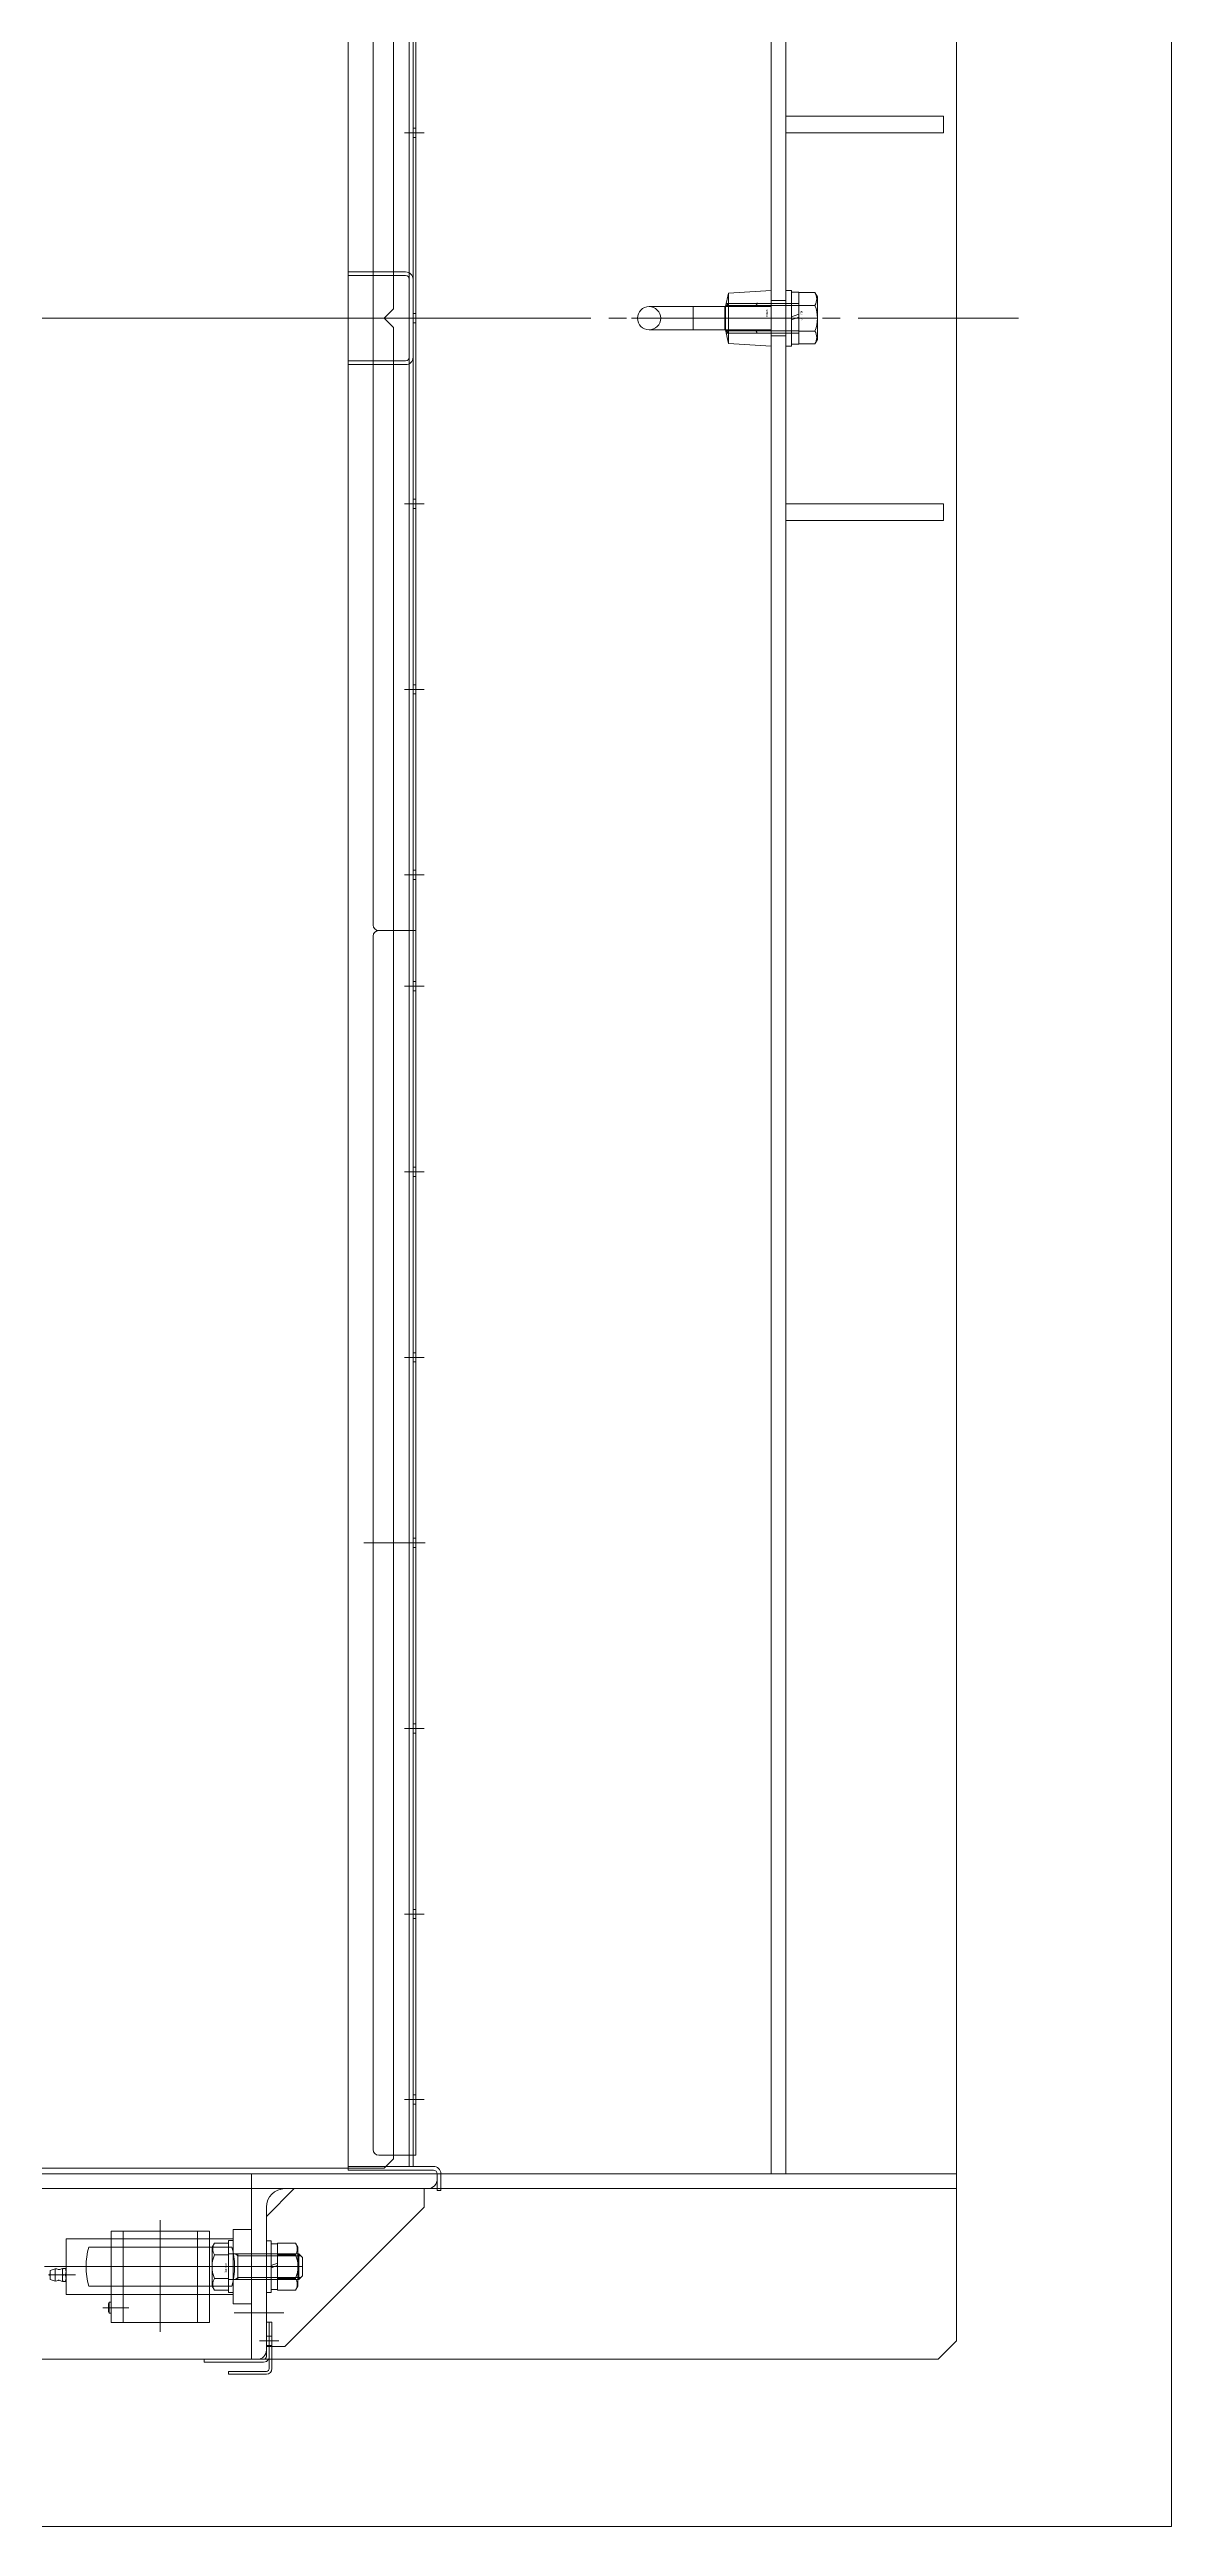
# Model space of a CAD drawing. Units: millimetres at full size. Extents: x -32787 to 32787, y -11878 to 14562.
# Drawn here: x -22386 to -21781, y 8784 to 10119 of the extents above; entities that cross this region are included whole.
import ezdxf
from ezdxf.enums import TextEntityAlignment as Align

# ---------------------------------------------------------------- set-up
doc = ezdxf.new("R2010")
doc.units = ezdxf.units.MM
doc.header["$LTSCALE"] = 9.6
doc.linetypes.add('CHAIN2', pattern=[12, 9, -1, 1, -1])
for name, color, linetype, lineweight in [('0-2_0', 2, 'Continuous', 9), ('0-3_05_CENTER', 2, 'CHAIN2', 9), ('0-4_04_HIDDEN', 7, 'Continuous', 9), ('0-5_10_DRAFT', 1, 'Continuous', 9), ('0-7_01_外形線', 134, 'Continuous', 9), ('0-8_04_中心線', 4, 'CHAIN2', 9), ('0-9_03_かくれ線', 5, 'Continuous', 9), ('0-C_CENTER', 4, 'Continuous', 9), ('0-F_Defpoints', 134, 'Continuous', 9)]:
    doc.layers.add(name, color=color, linetype=linetype, lineweight=lineweight)
doc.styles.add('ＭＳ ゴシック', font='')
doc.styles.get('ＭＳ ゴシック').set_extended_font_data('MS Gothic')

# ---------------------------------------------------------------- blocks, each defined once
blk = doc.blocks.new('A$C595E0D32_1_1')
at = {"layer": '0-2_0'}
for p, q in [((-6.25, 65.75), (-6.25, 9.584)), ((6.25, 65.75), (6.25, 9.584)), ((-13.542, 23), (-15, 0)), ((-13.542, 23), (-6.25, 24.5)), ((13.542, 23), (15, 0)), ((-15, 0), (15, 0))]:
    blk.add_line(p, q, dxfattribs=at)
blk.add_lwpolyline([(-13.542, 23), (13.542, 23), (6.25, 24.5)], dxfattribs=at)
for centre, radius, start, end in [((0, 65.75), 6.25, 0, 180), ((-8.25, 9.584), 2, 270, 0), ((8.25, 9.584), 2, 180, 270)]:
    blk.add_arc(centre, radius, start, end, dxfattribs=at)
at = {"layer": '0-3_05_CENTER'}
blk.add_line((0, 75.2), (0, -3.282), dxfattribs=at)
at = {"layer": '0-4_04_HIDDEN', "color": 2}
for p, q in [((-8, 24.14), (-8, 0)), ((6.25, 24.5), (-6.25, 24.5)), ((-6.25, 0), (-6.25, 24.5)), ((6.25, 24.5), (6.25, 0)), ((8, 0), (8, 24.14))]:
    blk.add_line(p, q, dxfattribs=at)
blk.add_arc((0, 65.75), 6.25, 180, 0, dxfattribs=at)
at = {"layer": '0-5_10_DRAFT'}
blk.add_line((-6.25, 42), (6.25, 42), dxfattribs=at)
at = {"layer": '0-5_10_DRAFT', "style": 'ＭＳ ゴシック', "width": 1.8}
blk.add_text('M16', height=1.1, dxfattribs=at).set_placement((0.751, 1.348), align=Align.BOTTOM_LEFT)

msp = doc.modelspace()

# ---------------------------------------------------------------- linework, layer by layer
at = {"layer": '0-2_0', "color": 134}
msp.add_lwpolyline([(-22200.417, 8984.284), (-22200.417, 8982.284), (-22205.417, 8977.284), (-22425.417, 8977.284), (-22430.417, 8982.284), (-22430.417, 9047.284), (-22435.417, 9052.284), (-22590.417, 9052.284), (-22595.417, 9047.284), (-22595.417, 8982.284), (-22600.417, 8977.284), (-22920.417, 8977.283), (-22925.417, 8982.283), (-22925.417, 8984.284)], dxfattribs=at)
at = {"layer": '0-7_01_外形線'}
for p, q in [((-21988.917, 8974.284), (-21988.917, 10974.284)), ((-22211.417, 10301.284), (-22211.417, 9647.284)), ((-22188.417, 10304.284), (-22188.417, 9644.284)), ((-21988.917, 9989.284), (-21988.917, 9959.284)), ((-21985.917, 9989.284), (-21988.917, 9989.284)), ((-21985.917, 9975.084), (-21985.917, 9988.284)), ((-21981.917, 9988.284), (-21985.917, 9988.284)), ((-21981.917, 9976.54), (-21981.917, 9988.284)), ((-21981.917, 9988.14), (-21973.277, 9988.14)), ((-21981.917, 9988.14), (-21981.917, 9960.427)), ((-21981.917, 9960.427), (-21981.917, 9988.14)), ((-21973.277, 9988.14), (-21971.917, 9985.784)), ((-21971.917, 9962.784), (-21971.917, 9985.784)), ((-22916.942, 9974.284), (-22211.417, 9974.284)), ((-22916.942, 9974.283), (-22211.417, 9974.284)), ((-21985.917, 9975.084), (-21981.917, 9976.54)), ((-21985.917, 9973.484), (-21981.917, 9974.94)), ((-21985.917, 9960.284), (-21985.917, 9973.484)), ((-21981.917, 9981.212), (-21973.277, 9981.212)), ((-21981.917, 9960.284), (-21981.917, 9974.94)), ((-21985.917, 9960.284), (-21981.917, 9960.284)), ((-21981.917, 9967.356), (-21973.277, 9967.356)), ((-21981.917, 9960.427), (-21973.277, 9960.427)), ((-21973.277, 9960.427), (-21971.917, 9962.784)), ((-22211.417, 9641.284), (-22211.417, 8987.284)), ((-22208.417, 9644.284), (-22188.417, 9644.284)), ((-22208.417, 9644.284), (-22188.417, 9644.284)), ((-22188.417, 9644.284), (-22188.417, 8984.284)), ((-22208.417, 8984.284), (-22188.417, 8984.284)), ((-22178.917, 8976.284), (-22224.917, 8976.284)), ((-21896.917, 8966.284), (-23110.917, 8966.284)), ((-22302.417, 8872.784), (-22270.417, 8872.784)), ((-22267.417, 8874.284), (-22267.417, 8869.284)), ((-22265.917, 8874.284), (-22265.917, 8869.284))]:
    msp.add_line(p, q, dxfattribs=at)
for points in [[(-21996.917, 8974.284), (-21996.917, 10974.284), (-21896.917, 10974.284), (-21896.917, 8974.284)], [(-22224.917, 8978.284), (-22189.917, 8978.284), (-22189.917, 10970.284), (-22224.917, 10970.284)]]:
    msp.add_lwpolyline(points, close=True, dxfattribs=at)
for points in [[(-21988.917, 10074.284), (-21903.917, 10074.284), (-21903.917, 10083.284), (-21988.917, 10083.284)], [(-21985.917, 9989.284), (-21985.917, 9959.284), (-21988.917, 9959.284)], [(-21988.917, 9865.284), (-21903.917, 9865.284), (-21903.917, 9874.284), (-21988.917, 9874.284)], [(-21896.917, 8974.284), (-23110.917, 8974.284), (-23110.917, 8874.284), (-21906.917, 8874.284)], [(-22224.917, 8976.284), (-22224.917, 8978.284), (-22178.917, 8978.284)], [(-22174.917, 8974.284), (-22174.917, 8965.284), (-22176.917, 8965.284), (-22176.917, 8974.284)], [(-21896.917, 8974.284), (-21896.917, 8884.284), (-21906.917, 8874.284)], [(-22270.417, 8874.284), (-22302.417, 8874.284), (-22302.417, 8872.784)], [(-22268.917, 8867.784), (-22289.417, 8867.784), (-22289.417, 8866.284), (-22268.917, 8866.284)]]:
    msp.add_lwpolyline(points, dxfattribs=at)
for centre, radius, start, end in [((-21979.277, 9984.676), 6.928, 330.00001, 29.99999), ((-21990.238, 9974.284), 18.321, 337.78075, 22.21925), ((-21979.277, 9963.891), 6.928, 330.00001, 29.99999), ((-22208.417, 9647.284), 3, 180, 270), ((-22208.417, 9641.284), 3, 90, 180), ((-22208.417, 8987.284), 3, 180, 270), ((-22178.917, 8974.284), 4, 0, 90), ((-22178.917, 8974.284), 2, 0, 90), ((-22270.417, 8875.784), 3, 270, 330), ((-22268.917, 8869.284), 1.5, 270, 0), ((-22268.917, 8869.284), 3, 270, 0)]:
    msp.add_arc(centre, radius, start, end, dxfattribs=at)
at = {"layer": '0-8_04_中心線'}
for p, q in [((-22183.917, 10074.284), (-22194.417, 10074.284)), ((-21863.639, 9974.284), (-23159.537, 9974.284)), ((-22146.167, 9974.284), (-22268.667, 9974.284)), ((-22183.417, 9974.284), (-22216.417, 9974.284)), ((-22183.917, 9974.284), (-22194.417, 9974.284)), ((-21971.917, 9974.284), (-22021.917, 9974.284)), ((-22183.917, 9874.284), (-22194.417, 9874.284)), ((-22183.917, 9774.284), (-22194.417, 9774.284)), ((-22183.917, 9674.284), (-22194.417, 9674.284)), ((-22183.917, 9614.284), (-22194.417, 9614.284)), ((-22183.917, 9514.284), (-22194.417, 9514.284)), ((-22183.917, 9414.284), (-22194.417, 9414.284)), ((-22183.417, 9314.284), (-22216.417, 9314.284)), ((-22183.917, 9314.284), (-22194.417, 9314.284)), ((-22183.917, 9214.284), (-22194.417, 9214.284)), ((-22183.917, 9114.284), (-22194.417, 9114.284)), ((-22183.917, 9014.284), (-22194.417, 9014.284)), ((-22298.217, 8924.226), (-22249.417, 8924.226)), ((-22259.571, 8924.284), (-22286.228, 8924.284)), ((-22259.571, 8899.284), (-22286.228, 8899.284)), ((-22262.167, 8884.284), (-22272.667, 8884.284))]:
    msp.add_line(p, q, dxfattribs=at)
at = {"layer": '0-9_03_かくれ線'}
for p, q in [((-22191.917, 10970.284), (-22191.917, 8978.284)), ((-22189.917, 10304.284), (-22189.917, 9644.284)), ((-22188.417, 10076.784), (-22189.917, 10076.784)), ((-22188.417, 10071.784), (-22189.917, 10071.784)), ((-22224.917, 9999.284), (-22193.917, 9999.284)), ((-22191.917, 9953.284), (-22191.917, 9995.284)), ((-22189.917, 9995.284), (-22189.917, 9953.284)), ((-22188.417, 9976.784), (-22189.917, 9976.784)), ((-22188.417, 9971.784), (-22189.917, 9971.784)), ((-22019.917, 9982.284), (-22021.917, 9980.284)), ((-22021.917, 9968.284), (-22021.917, 9980.284)), ((-21981.917, 9981.084), (-22021.117, 9981.084)), ((-21981.917, 9982.284), (-22019.917, 9982.284)), ((-22019.917, 9966.284), (-22019.917, 9982.284)), ((-21988.917, 9983.784), (-21996.917, 9983.784)), ((-22019.917, 9966.284), (-22021.917, 9968.284)), ((-21981.917, 9967.484), (-22021.117, 9967.484)), ((-21981.917, 9966.284), (-22019.917, 9966.284)), ((-21988.917, 9964.784), (-21996.917, 9964.784)), ((-22188.417, 9876.784), (-22189.917, 9876.784)), ((-22188.417, 9871.784), (-22189.917, 9871.784)), ((-22188.417, 9776.784), (-22189.917, 9776.784)), ((-22188.417, 9771.784), (-22189.917, 9771.784)), ((-22188.417, 9676.784), (-22189.917, 9676.784)), ((-22188.417, 9671.784), (-22189.917, 9671.784)), ((-22189.917, 9644.284), (-22189.917, 8984.284)), ((-22188.417, 9616.784), (-22189.917, 9616.784)), ((-22188.417, 9611.784), (-22189.917, 9611.784)), ((-22188.417, 9516.784), (-22189.917, 9516.784)), ((-22188.417, 9511.784), (-22189.917, 9511.784)), ((-22188.417, 9416.784), (-22189.917, 9416.784)), ((-22188.417, 9411.784), (-22189.917, 9411.784)), ((-22188.417, 9316.784), (-22189.917, 9316.784)), ((-22188.417, 9311.784), (-22189.917, 9311.784)), ((-22188.417, 9216.784), (-22189.917, 9216.784)), ((-22188.417, 9211.784), (-22189.917, 9211.784)), ((-22188.417, 9116.784), (-22189.917, 9116.784)), ((-22188.417, 9111.784), (-22189.917, 9111.784)), ((-22188.417, 9016.784), (-22189.917, 9016.784)), ((-22188.417, 9011.784), (-22189.917, 9011.784)), ((-22181.917, 8966.284), (-22258.917, 8966.284)), ((-22276.917, 8944.284), (-22276.917, 8939.284)), ((-22268.917, 8879.284), (-22268.917, 8956.284)), ((-22364.714, 8934.784), (-22287.519, 8934.784)), ((-22299.617, 8943.284), (-22352.617, 8943.284)), ((-22352.617, 8943.284), (-22352.617, 8939.284)), ((-22352.617, 8939.284), (-22352.617, 8909.284)), ((-22346.117, 8943.284), (-22346.117, 8894.084)), ((-22327.013, 8939.284), (-22286.917, 8939.284)), ((-22306.117, 8943.284), (-22306.117, 8894.084)), ((-22299.617, 8943.284), (-22299.617, 8939.284)), ((-22299.617, 8939.284), (-22299.617, 8909.284)), ((-22296.946, 8936.927), (-22298.217, 8934.726)), ((-22298.217, 8934.726), (-22298.217, 8913.726)), ((-22289.417, 8936.927), (-22296.946, 8936.927)), ((-22289.417, 8930.577), (-22296.946, 8930.577)), ((-22289.417, 8911.524), (-22289.417, 8936.927)), ((-22289.417, 8931.226), (-22251.417, 8931.226)), ((-22286.917, 8909.284), (-22286.917, 8939.284)), ((-22284.417, 8930.026), (-22285.617, 8931.226)), ((-22284.417, 8917.226), (-22284.417, 8931.226)), ((-22276.917, 8909.284), (-22276.917, 8939.284)), ((-22268.917, 8938.226), (-22268.917, 8910.226)), ((-22268.917, 8938.226), (-22266.417, 8938.226)), ((-22266.417, 8924.926), (-22266.417, 8936.476)), ((-22262.917, 8936.476), (-22266.417, 8936.476)), ((-22262.917, 8936.927), (-22253.188, 8936.927)), ((-22262.917, 8911.524), (-22262.917, 8936.927)), ((-22262.917, 8926.2), (-22262.917, 8936.476)), ((-22262.917, 8930.577), (-22253.188, 8930.577)), ((-22253.188, 8936.927), (-22251.917, 8934.726)), ((-22251.917, 8913.726), (-22251.917, 8934.726)), ((-22251.417, 8931.226), (-22249.417, 8929.226)), ((-22251.417, 8931.226), (-22251.417, 8917.226)), ((-22385.417, 8922.184), (-22382.717, 8923.084)), ((-22385.417, 8917.384), (-22385.417, 8922.184)), ((-22385.417, 8917.384), (-22382.717, 8916.484)), ((-22382.717, 8916.484), (-22382.717, 8923.084)), ((-22378.917, 8923.284), (-22378.917, 8921.534)), ((-22378.917, 8921.534), (-22378.917, 8918.034)), ((-22378.917, 8918.034), (-22378.917, 8916.284)), ((-22378.604, 8923.284), (-22377.229, 8923.284)), ((-22378.604, 8919.784), (-22377.229, 8919.784)), ((-22289.417, 8917.875), (-22296.946, 8917.875)), ((-22289.417, 8917.226), (-22251.417, 8917.226)), ((-22284.417, 8918.426), (-22285.617, 8917.226)), ((-22284.417, 8930.026), (-22250.217, 8930.026)), ((-22284.417, 8918.426), (-22250.217, 8918.426)), ((-22266.417, 8924.926), (-22262.917, 8926.2)), ((-22266.417, 8923.526), (-22262.917, 8924.8)), ((-22266.417, 8911.976), (-22266.417, 8923.526)), ((-22262.917, 8911.976), (-22262.917, 8924.8)), ((-22262.917, 8917.875), (-22253.188, 8917.875)), ((-22251.417, 8917.226), (-22249.417, 8919.226)), ((-22249.417, 8929.226), (-22249.417, 8919.226)), ((-22378.604, 8916.284), (-22377.229, 8916.284)), ((-22376.917, 8916.284), (-22376.917, 8909.284)), ((-22376.917, 8909.284), (-22327.013, 8909.284)), ((-22364.714, 8913.784), (-22287.519, 8913.784)), ((-22354.117, 8904.218), (-22353.617, 8905.084)), ((-22354.117, 8904.218), (-22354.117, 8899.95)), ((-22353.617, 8905.084), (-22353.617, 8899.084)), ((-22352.617, 8905.084), (-22353.617, 8905.084)), ((-22352.617, 8909.284), (-22352.617, 8894.084)), ((-22286.917, 8909.284), (-22327.013, 8909.284)), ((-22299.617, 8909.284), (-22299.617, 8894.084)), ((-22296.946, 8911.524), (-22298.217, 8913.726)), ((-22289.417, 8911.524), (-22296.946, 8911.524)), ((-22286.917, 8909.284), (-22286.917, 8904.284)), ((-22276.917, 8904.284), (-22286.917, 8904.284)), ((-22276.917, 8909.284), (-22276.917, 8904.284)), ((-22266.417, 8911.976), (-22262.917, 8911.976)), ((-22262.917, 8911.524), (-22253.188, 8911.524)), ((-22253.188, 8911.524), (-22251.917, 8913.726)), ((-22354.117, 8899.95), (-22353.617, 8899.084)), ((-22352.617, 8899.084), (-22353.617, 8899.084)), ((-22299.617, 8894.084), (-22352.617, 8894.084)), ((-22267.417, 8886.784), (-22268.917, 8886.784)), ((-22267.417, 8881.784), (-22268.917, 8881.784)), ((-22265.917, 8886.784), (-22267.417, 8886.784)), ((-22265.917, 8881.784), (-22267.417, 8881.784))]:
    msp.add_line(p, q, dxfattribs=at)
for points in [[(-22200.417, 10964.284), (-22200.417, 9979.284), (-22205.417, 9974.284), (-22211.417, 9974.284)], [(-22193.917, 9997.284), (-22224.917, 9997.284), (-22224.917, 9999.284)], [(-22200.417, 8984.284), (-22200.417, 9969.284), (-22205.417, 9974.284), (-22211.417, 9974.284)], [(-22193.917, 9949.284), (-22224.917, 9949.284), (-22224.917, 9951.284), (-22193.917, 9951.284)], [(-22273.917, 8874.284), (-22276.917, 8874.284), (-22276.917, 8974.284), (-22176.917, 8974.284), (-22176.917, 8971.284)], [(-22276.917, 8944.284), (-22286.917, 8944.284), (-22286.917, 8939.284)], [(-22327.013, 8939.284), (-22376.917, 8939.284), (-22376.917, 8923.284)], [(-22266.417, 8938.226), (-22266.417, 8910.226), (-22268.917, 8910.226)], [(-22378.604, 8923.284), (-22378.642, 8923.167), (-22378.677, 8923.052), (-22378.71, 8922.939), (-22378.74, 8922.827), (-22378.768, 8922.716), (-22378.794, 8922.607), (-22378.817, 8922.498), (-22378.837, 8922.391), (-22378.856, 8922.283), (-22378.872, 8922.177), (-22378.885, 8922.07), (-22378.896, 8921.963), (-22378.905, 8921.857), (-22378.912, 8921.75), (-22378.915, 8921.642), (-22378.917, 8921.534), (-22378.915, 8921.425), (-22378.912, 8921.318), (-22378.905, 8921.211), (-22378.896, 8921.104), (-22378.885, 8920.997), (-22378.872, 8920.891), (-22378.856, 8920.784), (-22378.837, 8920.677), (-22378.817, 8920.569), (-22378.794, 8920.461), (-22378.768, 8920.351), (-22378.74, 8920.241), (-22378.71, 8920.129), (-22378.677, 8920.015), (-22378.642, 8919.901), (-22378.604, 8919.784)], [(-22378.917, 8923.284), (-22378.915, 8923.284), (-22378.912, 8923.284), (-22378.905, 8923.284), (-22378.896, 8923.284), (-22378.885, 8923.284), (-22378.872, 8923.284), (-22378.856, 8923.284), (-22378.837, 8923.284), (-22378.817, 8923.284), (-22378.794, 8923.284), (-22378.768, 8923.284), (-22378.74, 8923.284), (-22378.71, 8923.284), (-22378.677, 8923.284), (-22378.642, 8923.284), (-22378.604, 8923.284)], [(-22378.604, 8919.784), (-22378.642, 8919.667), (-22378.677, 8919.552), (-22378.71, 8919.439), (-22378.74, 8919.327), (-22378.768, 8919.216), (-22378.794, 8919.107), (-22378.817, 8918.998), (-22378.837, 8918.891), (-22378.856, 8918.783), (-22378.872, 8918.677), (-22378.885, 8918.57), (-22378.896, 8918.463), (-22378.905, 8918.357), (-22378.912, 8918.25), (-22378.915, 8918.142), (-22378.917, 8918.034), (-22378.915, 8917.925), (-22378.912, 8917.818), (-22378.905, 8917.711), (-22378.896, 8917.604), (-22378.885, 8917.497), (-22378.872, 8917.391), (-22378.856, 8917.284), (-22378.837, 8917.177), (-22378.817, 8917.069), (-22378.794, 8916.961), (-22378.768, 8916.851), (-22378.74, 8916.741), (-22378.71, 8916.629), (-22378.677, 8916.515), (-22378.642, 8916.401), (-22378.604, 8916.284)], [(-22376.978, 8922.283), (-22376.996, 8922.391), (-22377.017, 8922.498), (-22377.04, 8922.607), (-22377.065, 8922.716), (-22377.093, 8922.827), (-22377.123, 8922.939), (-22377.156, 8923.052), (-22377.191, 8923.167), (-22377.229, 8923.284), (-22377.191, 8923.284), (-22377.156, 8923.284), (-22377.123, 8923.284), (-22377.093, 8923.284), (-22377.065, 8923.284), (-22377.04, 8923.284), (-22377.017, 8923.284), (-22376.996, 8923.284), (-22376.978, 8923.284), (-22376.962, 8923.284), (-22376.948, 8923.284), (-22376.937, 8923.284), (-22376.928, 8923.284), (-22376.922, 8923.284), (-22376.918, 8923.284), (-22376.917, 8923.284)], [(-22376.917, 8918.034), (-22376.918, 8918.142), (-22376.922, 8918.25), (-22376.928, 8918.357), (-22376.937, 8918.463), (-22376.948, 8918.57), (-22376.962, 8918.677), (-22376.978, 8918.783), (-22376.996, 8918.891), (-22377.017, 8918.998), (-22377.04, 8919.107), (-22377.065, 8919.216), (-22377.093, 8919.327), (-22377.123, 8919.439), (-22377.156, 8919.552), (-22377.191, 8919.667), (-22377.229, 8919.784), (-22377.191, 8919.901), (-22377.156, 8920.015), (-22377.123, 8920.129), (-22377.093, 8920.241), (-22377.065, 8920.351), (-22377.04, 8920.461), (-22377.017, 8920.569), (-22376.996, 8920.677), (-22376.978, 8920.784), (-22376.962, 8920.891), (-22376.948, 8920.997), (-22376.937, 8921.104), (-22376.928, 8921.211), (-22376.922, 8921.318), (-22376.918, 8921.425), (-22376.917, 8921.534), (-22376.918, 8921.642), (-22376.922, 8921.75), (-22376.928, 8921.857), (-22376.937, 8921.963), (-22376.948, 8922.07), (-22376.962, 8922.177), (-22376.978, 8922.283)], [(-22377.229, 8916.284), (-22377.191, 8916.401), (-22377.156, 8916.515), (-22377.123, 8916.629), (-22377.093, 8916.741), (-22377.065, 8916.851), (-22377.04, 8916.961), (-22377.017, 8917.069), (-22376.996, 8917.177), (-22376.978, 8917.284), (-22376.962, 8917.391), (-22376.948, 8917.497), (-22376.937, 8917.604), (-22376.928, 8917.711), (-22376.922, 8917.818), (-22376.918, 8917.925), (-22376.917, 8918.034)], [(-22376.917, 8916.284), (-22376.917, 8918.034), (-22376.917, 8921.534), (-22376.917, 8923.284)], [(-22378.604, 8916.284), (-22378.642, 8916.284), (-22378.677, 8916.284), (-22378.71, 8916.284), (-22378.74, 8916.284), (-22378.768, 8916.284), (-22378.794, 8916.284), (-22378.817, 8916.284), (-22378.837, 8916.284), (-22378.856, 8916.284), (-22378.872, 8916.284), (-22378.885, 8916.284), (-22378.896, 8916.284), (-22378.905, 8916.284), (-22378.912, 8916.284), (-22378.915, 8916.284), (-22378.917, 8916.284)], [(-22376.917, 8916.284), (-22376.918, 8916.284), (-22376.922, 8916.284), (-22376.928, 8916.284), (-22376.937, 8916.284), (-22376.948, 8916.284), (-22376.962, 8916.284), (-22376.978, 8916.284), (-22376.996, 8916.284), (-22377.017, 8916.284), (-22377.04, 8916.284), (-22377.065, 8916.284), (-22377.093, 8916.284), (-22377.123, 8916.284), (-22377.156, 8916.284), (-22377.191, 8916.284), (-22377.229, 8916.284)], [(-22267.417, 8874.284), (-22267.417, 8894.284), (-22268.917, 8894.284), (-22268.917, 8875.784)], [(-22265.917, 8874.284), (-22265.917, 8894.284), (-22267.417, 8894.284)]]:
    msp.add_lwpolyline(points, dxfattribs=at)
for points in [[(-22253.917, 8966.284), (-22183.917, 8966.284), (-22183.917, 8956.284), (-22258.917, 8881.284), (-22268.917, 8881.284), (-22268.917, 8951.284)], [(-22286.917, 8910.284), (-22286.917, 8938.284), (-22289.417, 8938.284), (-22289.417, 8910.284)], [(-22268.917, 8938.226), (-22268.917, 8910.226), (-22266.417, 8910.226), (-22266.417, 8938.226)]]:
    msp.add_lwpolyline(points, close=True, dxfattribs=at)
for centre, radius, start, end in [((-22193.917, 9995.284), 4, 360, 90), ((-22193.917, 9995.284), 2, 0, 90), ((-22193.917, 9953.284), 4, 270, 360), ((-22193.917, 9953.284), 2, 270, 0), ((-22181.917, 8971.284), 5, 270, 4.03841), ((-22258.917, 8956.284), 10, 90, 180), ((-22326.117, 8924.284), 40, 164.78154, 195.21846), ((-22281.716, 8924.226), 16.5, 157.36311, 202.63689), ((-22291.446, 8933.752), 6.351, 150.00001, 209.99999), ((-22326.117, 8924.284), 40, 344.78154, 15.21846), ((-22258.688, 8933.752), 6.351, 330.00001, 29.99999), ((-22268.417, 8924.226), 16.5, 337.36311, 22.63689), ((-22384.129, 8919.784), 1.587, 144.19606, 215.80394), ((-22382.717, 8919.784), 3.3, 62.51297, 90), ((-22380.824, 8923.421), 0.8, 242.51297, 281.34664), ((-22381.847, 8928.519), 6, 281.34664, 299.23902), ((-22291.446, 8914.699), 6.351, 150.00001, 209.99999), ((-22258.688, 8914.699), 6.351, 330.00001, 29.99999), ((-22382.717, 8919.784), 3.3, 270, 297.48703), ((-22380.824, 8916.147), 0.8, 78.65336, 117.48703), ((-22381.847, 8911.048), 6, 60.76098, 78.65336), ((-22273.917, 8879.284), 5, 270, 0), ((-22270.417, 8875.784), 1.5, 270, 0), ((-22270.417, 8875.784), 3, 330, 0)]:
    msp.add_arc(centre, radius, start, end, dxfattribs=at)
at = {"layer": '0-C_CENTER'}
for p, q in [((-22326.117, 8889.084), (-22326.117, 8949.297)), ((-22271.917, 8924.284), (-22388.517, 8924.284)), ((-22371.824, 8919.784), (-22386.427, 8919.784)), ((-22357.117, 8902.084), (-22343.117, 8902.084))]:
    msp.add_line(p, q, dxfattribs=at)
at = {"layer": '0-F_Defpoints'}
msp.add_lwpolyline([(-23276.114, 11453.995), (-21781.125, 11453.995), (-21781.125, 8784.213), (-23276.114, 8784.213)], close=True, dxfattribs=at)

# ---------------------------------------------------------------- block references
at = {"layer": '0-2_0', "rotation": 90}
msp.add_blockref('A$C595E0D32_1_1', (-21996.917, 9974.284), dxfattribs=at)

# ---------------------------------------------------------------- texts
at = {"layer": '0-9_03_かくれ線', "style": 'ＭＳ ゴシック', "width": 0.8}
for s, rotation, p in [('M16×40', 270, (-21981.417, 9978.197)), ('M14×40', 90, (-22289.917, 8920.889))]:
    msp.add_text(s, height=1.1, rotation=rotation, dxfattribs=at).set_placement(p, align=Align.BOTTOM_LEFT)

doc.saveas('drawing.dxf')
